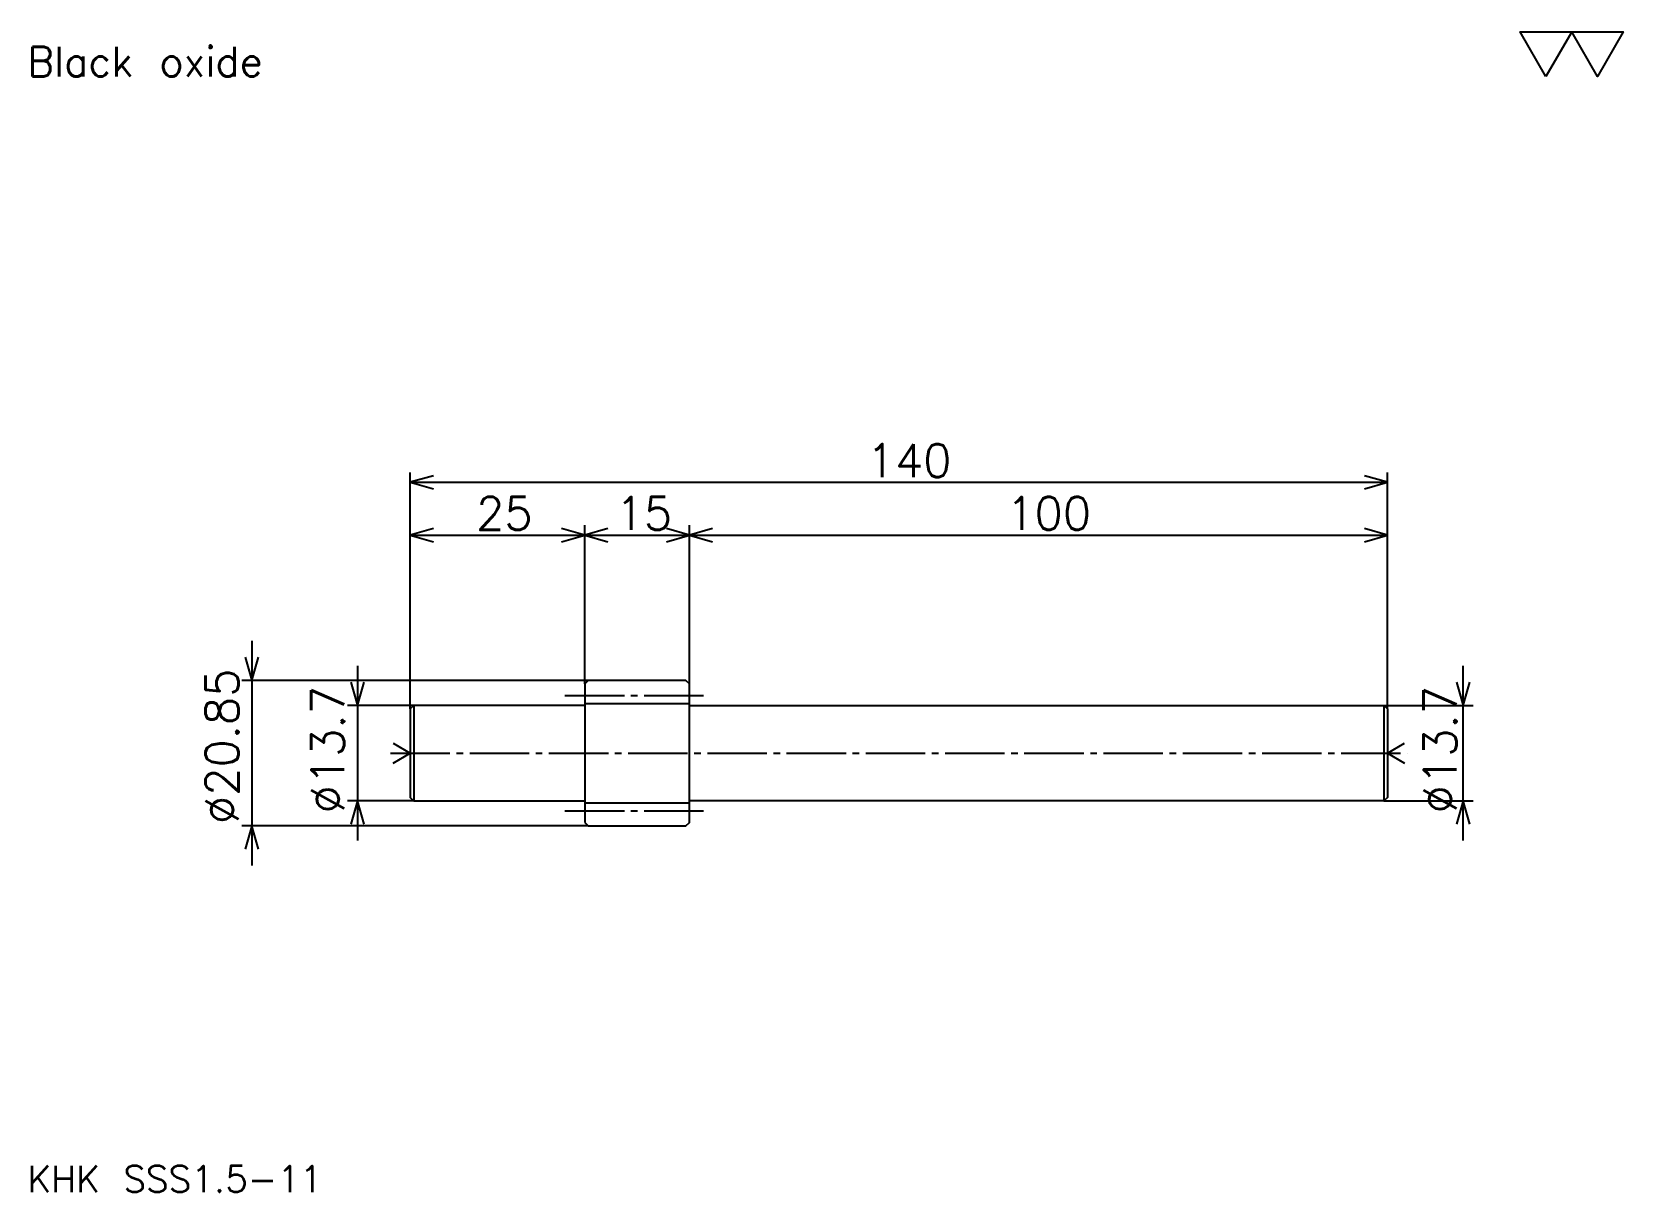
# Model space of a CAD drawing. Extents: x 10 to 238, y 10 to 177.
import ezdxf

# ---------------------------------------------------------------- set-up
doc = ezdxf.new("R2010")
doc.units = 0
doc.linetypes.add('DASHDOT', pattern=[11.351352, 8.513514, -0.945946, 0.945946, -0.945946])
doc.layers.get('0').update_dxf_attribs({"linetype": 'CONTINUOUS'})
doc.layers.add('DASHDOT', color=6, linetype='DASHDOT')
doc.styles.add('KANJI', font='TXT', dxfattribs={"bigfont": 'BIGFONT'})

msp = doc.modelspace()

# ---------------------------------------------------------------- linework, layer by layer
at = {"color": 5}
for p, q in [((64.324318, 83.736603), (64.324318, 113.533905)), ((64.324318, 83.736603), (64.324318, 113.533905)), ((64.324318, 112.114983), (204.32431, 112.114983)), ((64.324318, 112.114983), (204.32431, 112.114983)), ((204.32431, 83.736603), (204.32431, 113.533905)), ((204.32431, 83.736603), (204.32431, 113.533905)), ((89.324318, 83.736603), (89.324318, 105.966339)), ((104.324318, 83.736603), (104.324318, 105.966339)), ((64.324318, 104.547417), (89.324318, 104.547417)), ((89.324318, 104.547417), (104.324318, 104.547417)), ((104.324318, 104.547417), (204.32431, 104.547417)), ((41.621613, 89.412285), (41.621613, 57.209328)), ((56.756752, 85.836479), (56.756752, 60.78513)), ((215.175659, 60.78513), (215.175659, 85.836479)), ((64.324318, 83.736603), (40.202698, 83.736603)), ((64.324318, 79.660805), (64.324318, 83.736603)), ((89.824318, 83.736603), (64.324318, 83.736603)), ((89.324318, 83.236603), (89.324318, 83.736603)), ((104.324318, 83.236603), (104.324318, 83.736603)), ((204.32431, 79.660805), (204.32431, 83.736603)), ((64.324318, 80.160805), (55.33783, 80.160805)), ((64.824318, 80.160805), (64.324318, 80.160805)), ((203.82431, 80.160805), (216.594574, 80.160805)), ((64.324318, 66.460808), (55.33783, 66.460808)), ((64.824318, 66.460808), (64.324318, 66.460808)), ((203.82431, 66.460808), (216.594574, 66.460808)), ((64.324318, 62.885006), (40.202698, 62.885006)), ((89.824318, 62.885006), (64.324318, 62.885006))]:
    msp.add_line(p, q, dxfattribs=at)
at = {"color": 4}
for p, q in [((64.824318, 80.160805), (64.824318, 66.460808)), ((89.324318, 80.436607), (104.324318, 80.436607)), ((203.82431, 80.160805), (203.82431, 66.460808)), ((89.324318, 66.185005), (104.324318, 66.185005))]:
    msp.add_line(p, q, dxfattribs=at)
at = {"color": 7}
for p, q in [((61.866749, 74.729729), (64.324318, 73.310806)), ((61.866749, 71.891884), (64.324318, 73.310806)), ((204.32431, 73.310806), (206.781891, 74.729729)), ((204.32431, 73.310806), (206.781891, 71.891884))]:
    msp.add_line(p, q, dxfattribs=at)
msp.add_lwpolyline([(227.027023, 170.270264), (223.33783, 176.664856), (238.094589, 176.664856), (234.405396, 170.270264), (230.716217, 176.664856), (227.027023, 170.270264)], dxfattribs=at)
at = {"color": 5}
for points in [[(67.635132, 113.060928), (64.324318, 112.114983), (67.635132, 111.169037)], [(67.635132, 113.060928), (64.324318, 112.114983), (67.635132, 111.169037)], [(201.013519, 111.169037), (204.32431, 112.114983), (201.013519, 113.060928)], [(201.013519, 111.169037), (204.32431, 112.114983), (201.013519, 113.060928)], [(67.635132, 105.493362), (64.324318, 104.547417), (67.635132, 103.601471)], [(86.013504, 103.601471), (89.324318, 104.547417), (86.013504, 105.493362)], [(92.635132, 105.493362), (89.324318, 104.547417), (92.635132, 103.601471)], [(101.013504, 103.601471), (104.324318, 104.547417), (101.013504, 105.493362)], [(107.635132, 105.493362), (104.324318, 104.547417), (107.635132, 103.601471)], [(201.013519, 103.601471), (204.32431, 104.547417), (201.013519, 105.493362)], [(40.675667, 87.047417), (41.621613, 83.736603), (42.567558, 87.047417)], [(55.810806, 83.471619), (56.756752, 80.160805), (57.702698, 83.471619)], [(214.229706, 83.471619), (215.175659, 80.160805), (216.121613, 83.471619)], [(57.702698, 63.149994), (56.756752, 66.460808), (55.810806, 63.149994)], [(216.121613, 63.149994), (215.175659, 66.460808), (214.229706, 63.149994)], [(42.567558, 59.574196), (41.621613, 62.885006), (40.675667, 59.574196)]]:
    msp.add_lwpolyline(points, dxfattribs=at)
at = {"color": 4}
for points in [[(89.324318, 63.385006), (89.824318, 62.885006), (103.824318, 62.885006), (104.324318, 63.385006), (104.324318, 83.236603), (103.824318, 83.736603), (89.824318, 83.736603), (89.324318, 83.236603), (89.324318, 63.385006)], [(89.324318, 80.160805), (64.824318, 80.160805), (64.324318, 79.660805), (64.324318, 66.960808), (64.824318, 66.460808), (89.324318, 66.460808)], [(104.324318, 80.160805), (203.82431, 80.160805), (204.32431, 79.660805), (204.32431, 66.960808), (203.82431, 66.460808), (104.324318, 66.460808)]]:
    msp.add_lwpolyline(points, dxfattribs=at)
at = {"layer": 'DASHDOT', "color": 7}
for p, q in [((86.486481, 81.561607), (107.162155, 81.561607)), ((61.486481, 73.310806), (207.16217, 73.310806)), ((86.486481, 65.060005), (107.162155, 65.060005))]:
    msp.add_line(p, q, dxfattribs=at)

# ---------------------------------------------------------------- texts
at = {"color": 7, "style": 'KANJI'}
for s, height, p in [('Black oxide', 4.256757, (9.459459, 170.270264)), ('140', 4.72973, (129.71283, 112.871735)), ('140', 4.72973, (129.71283, 112.871735)), ('25', 4.72973, (73.749992, 105.304169)), ('15', 4.72973, (93.749992, 105.304169)), ('100', 4.72973, (149.71283, 105.304169)), ('KHK SSS1.5-11', 3.783784, (9.459459, 10.405405))]:
    msp.add_text(s, height=height, dxfattribs=at).set_placement(p)
for s, p in [('%%c20.85', (39.729721, 63.141888)), ('%%c13.7', (54.864861, 64.679047)), ('%%c13.7', (214.229706, 64.679047))]:
    msp.add_text(s, height=4.72973, rotation=90, dxfattribs=at).set_placement(p)

doc.saveas('drawing.dxf')
